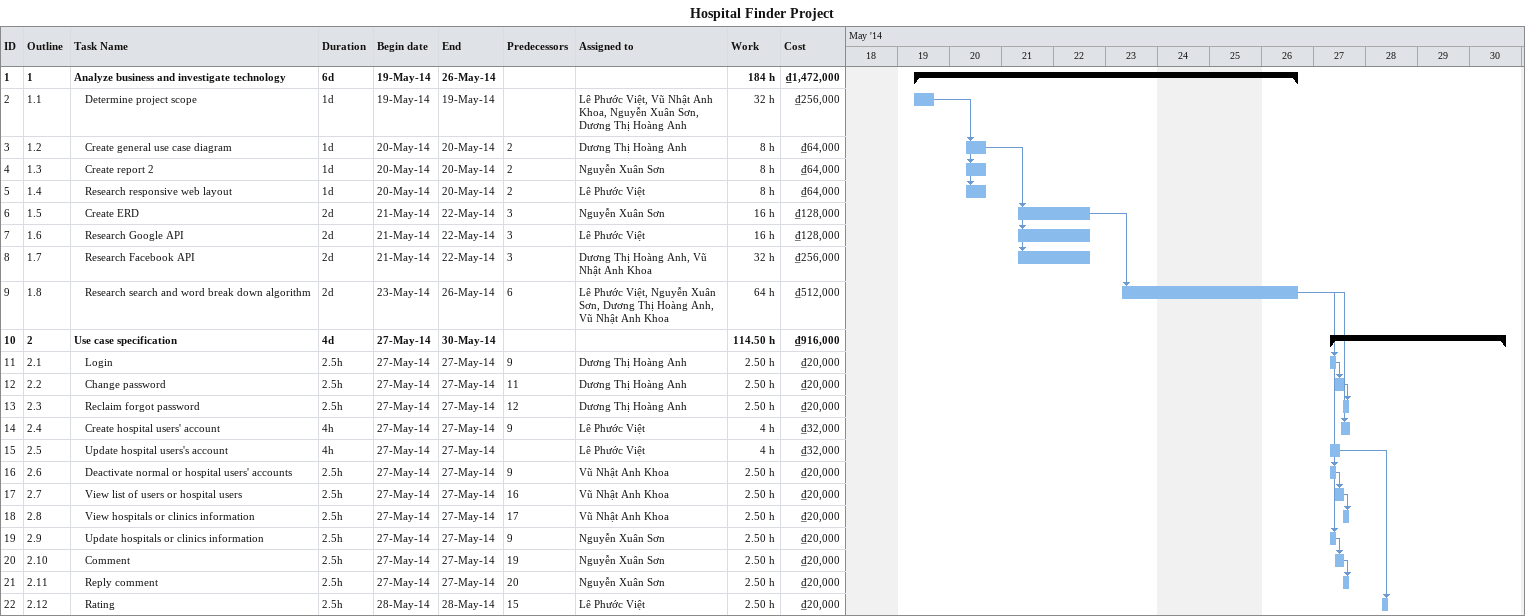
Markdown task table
Hospital Finder Project

| ID | WBS | Task | Duration | Start | Finish | Predecessors | Resources | Work (h) | Cost (₫) |
|---|---|---|---|---|---|---|---|---|---|
| 1 | 1 | **Analyze business and investigate technology** | 6d | 2014-05-19 | 2014-05-26 |  |  | 184 | 1472000 |
| 2 | 1.1 | Determine project scope | 1d | 2014-05-19 | 2014-05-19 |  | Lê Phước Việt, Vũ Nhật Anh Khoa, Nguyễn Xuân Sơn, Dương Thị Hoàng Anh | 32 | 256000 |
| 3 | 1.2 | Create general use case diagram | 1d | 2014-05-20 | 2014-05-20 | 2 | Dương Thị Hoàng Anh | 8 | 64000 |
| 4 | 1.3 | Create report 2 | 1d | 2014-05-20 | 2014-05-20 | 2 | Nguyễn Xuân Sơn | 8 | 64000 |
| 5 | 1.4 | Research responsive web layout | 1d | 2014-05-20 | 2014-05-20 | 2 | Lê Phước Việt | 8 | 64000 |
| 6 | 1.5 | Create ERD | 2d | 2014-05-21 | 2014-05-22 | 3 | Nguyễn Xuân Sơn | 16 | 128000 |
| 7 | 1.6 | Research Google API | 2d | 2014-05-21 | 2014-05-22 | 3 | Lê Phước Việt | 16 | 128000 |
| 8 | 1.7 | Research Facebook API | 2d | 2014-05-21 | 2014-05-22 | 3 | Dương Thị Hoàng Anh, Vũ Nhật Anh Khoa | 32 | 256000 |
| 9 | 1.8 | Research search and word break down algorithm | 2d | 2014-05-23 | 2014-05-26 | 6 | Lê Phước Việt, Nguyễn Xuân Sơn, Dương Thị Hoàng Anh, Vũ Nhật Anh Khoa | 64 | 512000 |
| 10 | 2 | **Use case specification** | 4d | 2014-05-27 | 2014-05-30 |  |  | 114.50 | 916000 |
| 11 | 2.1 | Login | 2.5h | 2014-05-27 | 2014-05-27 | 9 | Dương Thị Hoàng Anh | 2.50 | 20000 |
| 12 | 2.2 | Change password | 2.5h | 2014-05-27 | 2014-05-27 | 11 | Dương Thị Hoàng Anh | 2.50 | 20000 |
| 13 | 2.3 | Reclaim forgot password | 2.5h | 2014-05-27 | 2014-05-27 | 12 | Dương Thị Hoàng Anh | 2.50 | 20000 |
| 14 | 2.4 | Create hospital users' account | 4h | 2014-05-27 | 2014-05-27 | 9 | Lê Phước Việt | 4 | 32000 |
| 15 | 2.5 | Update hospital users's account | 4h | 2014-05-27 | 2014-05-27 |  | Lê Phước Việt | 4 | 32000 |
| 16 | 2.6 | Deactivate normal or hospital users' accounts | 2.5h | 2014-05-27 | 2014-05-27 | 9 | Vũ Nhật Anh Khoa | 2.50 | 20000 |
| 17 | 2.7 | View list of users or hospital users | 2.5h | 2014-05-27 | 2014-05-27 | 16 | Vũ Nhật Anh Khoa | 2.50 | 20000 |
| 18 | 2.8 | View hospitals or clinics information | 2.5h | 2014-05-27 | 2014-05-27 | 17 | Vũ Nhật Anh Khoa | 2.50 | 20000 |
| 19 | 2.9 | Update hospitals or clinics information | 2.5h | 2014-05-27 | 2014-05-27 | 9 | Nguyễn Xuân Sơn | 2.50 | 20000 |
| 20 | 2.10 | Comment | 2.5h | 2014-05-27 | 2014-05-27 | 19 | Nguyễn Xuân Sơn | 2.50 | 20000 |
| 21 | 2.11 | Reply comment | 2.5h | 2014-05-27 | 2014-05-27 | 20 | Nguyễn Xuân Sơn | 2.50 | 20000 |
| 22 | 2.12 | Rating | 2.5h | 2014-05-28 | 2014-05-28 | 15 | Lê Phước Việt | 2.50 | 20000 |
